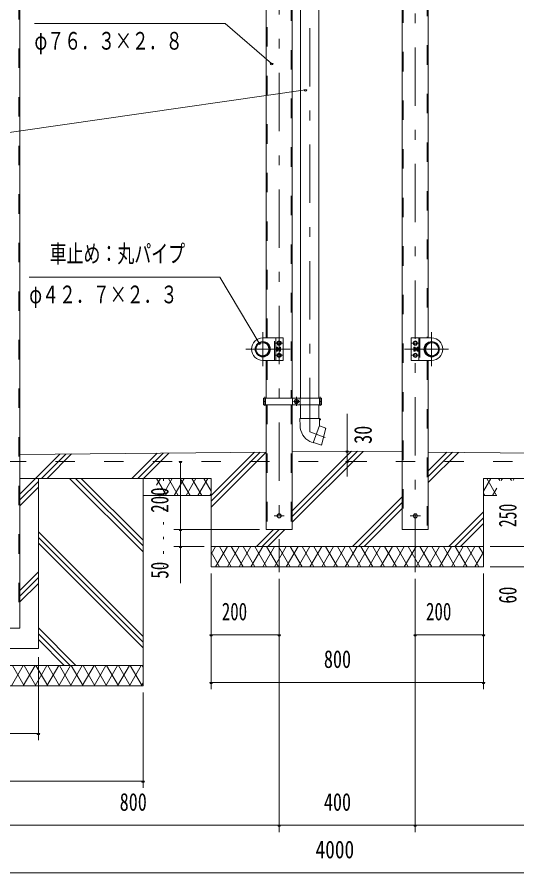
# Model space of a CAD drawing. Units: millimetres, scale not verified. Extents: x -32469 to 32469, y -14700 to 14700.
# Drawn here: x 18899 to 24038, y -3402 to 5406 of the extents above; entities that cross this region are included whole.
import ezdxf
from ezdxf.enums import TextEntityAlignment as Align

# ---------------------------------------------------------------- set-up
doc = ezdxf.new("R2010")
doc.units = ezdxf.units.MM
doc.header["$LTSCALE"] = 50
for name, pattern in [('USER2', [10, 4, -6]), ('USER3', [24, 12, -5, 2, -5]), ('USER4', [3, 0.5, -2.5])]:
    doc.linetypes.add(name, pattern=pattern)
for name, color, linetype, lineweight in [('0-6_2-0BOLD', 7, 'Continuous', 18), ('0-7_2-1HIDDEN', 3, 'USER2', 18), ('0-8_2-2CENTER', 3, 'USER3', 18), ('0-9_2-4THIN', 4, 'Continuous', 18), ('0-A_2-5DIM', 3, 'Continuous', 18), ('0-B_2-6HATCH', 2, 'Continuous', 18), ('0-D_F-E_J_ADD', 3, 'USER4', 18)]:
    doc.layers.add(name, color=color, linetype=linetype, lineweight=lineweight)
doc.styles.add('ＭＳ ゴシック', font='')
doc.styles.get('ＭＳ ゴシック').set_extended_font_data('MS Gothic')

msp = doc.modelspace()

# ---------------------------------------------------------------- linework, layer by layer
at = {"layer": '0-6_2-0BOLD'}
for p, q in [((23127, 2103.4), (23127, 7118.79)), ((22859.95, 132.9), (22859.95, 7044.49)), ((18927.01, -882.1), (18927.01, 6082.9)), ((21459.96, 6066.76), (21459.96, 2103.4)), ((21727.01, 1485.61), (21727.01, 6066.76)), ((21813.98, 6066.76), (21813.98, 1485.61)), ((22002.98, 1485.61), (22002.98, 6066.76)), ((21558.49, 2103.4), (21558.49, 1872.4)), ((23028.5, 1872.4), (23028.5, 2103.4)), ((21499.69, 1998.4), (21499.69, 1977.4)), ((21503.53, 1977.4), (21499.69, 1977.4)), ((21558.49, 1998), (21574.22, 1998)), ((21574.22, 1977.8), (21558.49, 1977.8)), ((21558.49, 1967.69), (21574.22, 1967.69)), ((21575.99, 1998.4), (21593.49, 1998.4)), ((21593.49, 1977.4), (21575.99, 1977.4)), ((21593.49, 1998.01), (21605.72, 1998.01)), ((21593.49, 1977.8), (21605.72, 1977.8)), ((22981.26, 1998.01), (22993.5, 1998.01)), ((22993.5, 1977.8), (22981.26, 1977.8)), ((22993.5, 1998.4), (23011, 1998.4)), ((23011, 1977.4), (22993.5, 1977.4)), ((23012.76, 1998), (23028.5, 1998)), ((23028.5, 1977.8), (23012.76, 1977.8)), ((23083.45, 1977.4), (23087.29, 1977.4)), ((21635.48, 1872.4), (21425.49, 1872.4)), ((21459.96, 1485.61), (21459.96, 1872.4)), ((23127, 132.9), (23127, 1872.4)), ((21454.36, 1450.61), (21433.01, 1450.61)), ((21454.36, 1415.61), (21454.36, 1485.61)), ((21732.04, 1415.61), (21732.04, 1485.61)), ((21753.44, 1440.67), (21753.44, 1460.55)), ((21753.58, 1460.79), (21770.79, 1470.73)), ((21770.79, 1430.48), (21753.58, 1440.42)), ((21771.08, 1470.73), (21788.29, 1460.79)), ((21788.29, 1440.42), (21771.08, 1430.48)), ((21788.43, 1460.55), (21788.43, 1440.67)), ((21810.06, 1485.61), (21810.06, 1415.61)), ((21813.98, 1415.61), (21813.98, 1275.61)), ((22002.98, 1275.61), (22002.98, 1415.61)), ((22007.71, 1415.61), (22007.71, 1485.61)), ((22007.71, 1450.61), (22029.06, 1450.61)), ((21808.83, 1200.77), (21807.33, 1275.61)), ((21459.96, 929.56), (18927.01, 904.23)), ((25659.97, 904.23), (23127, 929.56)), ((19117.24, -1092.1), (19117.24, 657.9)), ((25659.97, 657.9), (23693.5, 657.9)), ((20893.49, 482.9), (20193.49, 482.9)), ((23693.5, 482.9), (23831.7, 482.9)), ((22859.97, 132.9), (23127.02, 132.9)), ((20893.49, -42.1), (22293.49, -42.1)), ((22293.5, -42.1), (23693.5, -42.1)), ((18659.95, -882.1), (18927, -882.1)), ((20193.49, -1267.1), (17393.49, -1267.1))]:
    msp.add_line(p, q, dxfattribs=at)
for points in [[(21425.49, 2103.4), (21635.48, 2103.4), (21635.48, 1872.4)], [(23161.49, 1872.4), (22951.5, 1872.4), (22951.5, 2103.4), (23161.49, 2103.4)], [(21499.69, 1977.4), (21496.19, 1980.9), (21496.19, 1994.9), (21499.69, 1998.4), (21503.53, 1998.4)], [(21574.22, 1967.69), (21575.99, 1970.75), (21575.99, 2005.05), (21574.22, 2008.11), (21558.49, 2008.11)], [(23028.5, 2008.11), (23012.76, 2008.11), (23011, 2005.05), (23011, 1970.75), (23012.76, 1967.69), (23028.5, 1967.69)], [(23090.79, 1980.9), (23090.79, 1994.9), (23087.29, 1998.4), (23083.45, 1998.4)], [(23087.29, 1998.4), (23087.29, 1977.4), (23090.79, 1980.9)], [(21727.01, 1415.61), (21727.01, 132.9), (21459.96, 132.9), (21459.96, 1415.61)], [(21807.33, 1275.61), (22009.64, 1275.61), (22008.17, 1202.11), (21943.76, 1025.16), (21910.63, 1036.85)], [(22009.36, 1261.61), (22018.04, 1261.61), (22018.04, 1268.61), (22009.64, 1275.61)], [(21945.2, 1029.11), (22027.72, 1000.01), (22072.27, 1173.56), (22006.73, 1198.16)], [(22859.95, 932.23), (22293.49, 937.9), (21727.01, 932.23)], [(20193.49, 657.9), (20193.49, -1477.1), (17393.49, -1477.1), (17393.49, 657.9)], [(18469.73, 657.9), (18469.73, -1092.1), (19117.24, -1092.1)], [(22293.49, -252.1), (20893.49, -252.1), (20893.49, 657.9), (18927.01, 657.9)], [(23693.5, 657.9), (23693.5, -252.1), (22293.5, -252.1)]]:
    msp.add_lwpolyline(points, dxfattribs=at)
for points in [[(21575.99, 2040.8), (21593.49, 2030.69), (21610.99, 2040.8), (21610.99, 2061), (21593.49, 2071.11), (21575.99, 2061)], [(23011, 2061), (22993.5, 2071.11), (22975.99, 2061), (22975.99, 2040.8), (22993.49, 2030.69), (23011, 2040.8)], [(21575.99, 1914.8), (21593.49, 1904.69), (21610.99, 1914.79), (21610.99, 1935), (21593.49, 1945.11), (21575.99, 1935)], [(21607.48, 2005.05), (21607.48, 1970.75), (21605.72, 1967.69), (21593.49, 1967.69), (21593.49, 2008.11), (21605.72, 2008.11)], [(22993.5, 1945.11), (22975.99, 1935), (22975.99, 1914.79), (22993.49, 1904.69), (23011, 1914.8), (23011, 1935)], [(22981.26, 2008.11), (22993.5, 2008.11), (22993.5, 1967.69), (22981.26, 1967.69), (22979.5, 1970.75), (22979.5, 2005.05)], [(22029.06, 1415.61), (21433.01, 1415.61), (21433.01, 1485.61), (22029.06, 1485.61)]]:
    msp.add_lwpolyline(points, close=True, dxfattribs=at)
for centre, radius in [((21425.49, 1987.9), 78.75), ((21421.46, 1987.9), 74.72), ((21421.46, 1987.9), 66.67), ((21593.49, 2050.9), 21.88), ((21593.49, 2050.9), 17.15), ((22993.5, 2050.9), 21.88), ((22993.5, 2050.9), 17.15), ((23161.49, 1987.9), 78.75), ((23165.52, 1987.9), 74.72), ((23165.52, 1987.9), 66.67), ((21593.49, 1924.9), 21.88), ((21593.49, 1924.9), 17.15), ((22993.5, 1924.9), 21.88), ((22993.5, 1924.9), 17.15), ((21770.94, 1450.61), 21.88), ((21770.94, 1450.61), 17.15), ((21593.49, 272.9), 21), ((22993.5, 272.9), 21)]:
    msp.add_circle(centre, radius, dxfattribs=at)
for centre, radius, start, end in [((21425.49, 1987.9), 115.5, 90, 270), ((23161.49, 1987.9), 115.5, 270, 90), ((21567.87, 2003.06), 8.11, 321.46857, 360), ((21546.2, 1987.9), 29.79, 340.17088, 19.83133), ((21567.88, 1972.74), 8.11, 0, 38.54623), ((21599.37, 1972.74), 8.11, 0, 38.53143), ((21599.38, 2003.06), 8.11, 321.45377, 0), ((21577.7, 1987.9), 29.79, 340.16867, 19.82912), ((22987.6, 2003.06), 8.11, 180, 218.54623), ((23009.28, 1987.9), 29.79, 160.17088, 199.83133), ((22987.61, 1972.74), 8.11, 141.46857, 180), ((23040.78, 1987.9), 29.79, 160.16867, 199.82912), ((23019.1, 1972.74), 8.11, 141.45377, 180), ((23019.11, 2003.06), 8.11, 180, 218.53143), ((21770.94, 1450.61), 20.12, 149.59184, 150.40814), ((21770.94, 1450.61), 20.12, 209.59184, 210.40814), ((21770.94, 1450.61), 20.12, 89.59184, 90.40814), ((21770.94, 1450.61), 20.12, 269.59184, 270.40814), ((21770.94, 1450.61), 20.12, 29.59184, 30.40814), ((21770.94, 1450.61), 20.12, 329.59184, 330.40814), ((21997.79, 1204.55), 189, 181.14575, 242.53503), ((22068.1, 1171.39), 3.5, 345.60481, 69.42705), ((22025.28, 1004.58), 3.5, 250.57294, 345.6048)]:
    msp.add_arc(centre, radius, start, end, dxfattribs=at)
at = {"layer": '0-7_2-1HIDDEN'}
for p, q in [((22869.75, 7047.22), (22869.75, 132.9)), ((23117.2, 7116.06), (23117.2, 2103.4)), ((18917.21, 6082.9), (18917.21, -882.1)), ((21469.76, 2103.4), (21469.76, 6066.76)), ((21717.21, 6066.76), (21717.21, 1485.61)), ((21547.29, 1872.4), (21547.29, 2103.4)), ((23039.7, 2103.4), (23039.7, 1872.4)), ((21469.76, 1872.4), (21469.76, 1485.61)), ((23117.2, 1872.4), (23117.2, 132.9)), ((21469.76, 1415.61), (21469.76, 132.9)), ((21717.21, 1415.61), (21717.21, 132.9)), ((15293.49, 832.9), (29293.48, 832.9))]:
    msp.add_line(p, q, dxfattribs=at)
at = {"layer": '0-8_2-2CENTER'}
for p, q in [((21593.49, 7232.71), (21593.49, -305.48)), ((22993.48, -305.48), (22993.48, 7232.71)), ((21425.49, 1812.9), (21425.49, 2162.9)), ((23161.49, 2162.9), (23161.49, 1812.9)), ((21549.73, 2050.9), (21637.24, 2050.9)), ((23037.25, 2050.9), (22949.74, 2050.9)), ((21705.48, 1987.9), (21250.49, 1987.9)), ((22881.5, 1987.9), (23336.49, 1987.9)), ((21639.52, 1924.9), (21549.73, 1924.9)), ((23037.25, 1924.9), (22947.46, 1924.9)), ((21446.48, 1496.11), (21446.48, 1405.11)), ((21801.56, 1450.61), (21740.31, 1450.61)), ((21770.94, 1496.11), (21770.94, 1405.11)), ((22015.59, 1405.11), (22015.59, 1496.11)), ((21540.99, 272.9), (21645.99, 272.9)), ((23046, 272.9), (22941, 272.9))]:
    msp.add_line(p, q, dxfattribs=at)
msp.add_lwpolyline([(22293.48, 7461.65), (22293.48, 6633.55), (21908.48, 6493.42), (21908.48, 1138.19), (22066.49, 1080.68)], dxfattribs=at)
at = {"layer": '0-9_2-4THIN'}
for p, q in [((21503.86, 1995.6), (21496.89, 1995.6)), ((21496.89, 1980.2), (21503.86, 1980.2)), ((21593.49, 1995.6), (21575.99, 1995.6)), ((21575.99, 1980.2), (21593.49, 1980.2)), ((23011, 1995.6), (22993.5, 1995.6)), ((22993.5, 1980.2), (23011, 1980.2)), ((23083.12, 1995.6), (23090.09, 1995.6)), ((23090.09, 1980.2), (23083.12, 1980.2))]:
    msp.add_line(p, q, dxfattribs=at)
at = {"layer": '0-A_2-5DIM'}
for p, q in [((19077.25, 5341.46), (21037.25, 5341.46)), ((21037.25, 5341.47), (21516.46, 4928.47)), ((21530.46, 4928.47), (21502.46, 4928.47)), ((21877.19, 4656.75), (21849.19, 4656.75)), ((21401.49, 2050.28), (21373.49, 2050.28)), ((22293.49, 937.9), (22293.49, 1322.07)), ((22307.49, 937.9), (22279.49, 937.9)), ((22293.49, 832.9), (22293.49, 937.9)), ((20593.67, 832.9), (20565.67, 832.9)), ((20579.67, 832.9), (20579.67, 132.9)), ((22307.49, 832.9), (22279.49, 832.9)), ((22293.49, 832.9), (22293.49, 677.19)), ((21389.96, 132.9), (20509.67, 132.9)), ((20593.67, 132.9), (20565.67, 132.9)), ((20579.67, 132.9), (20579.67, -42.1)), ((20509.67, -42.1), (20823.49, -42.1)), ((20593.67, -42.1), (20565.67, -42.1)), ((20579.67, -420.1), (20579.67, -42.1)), ((23763.5, -42.1), (24253.5, -42.1)), ((24253.5, -252.1), (23763.5, -252.1)), ((20893.49, -322.1), (20893.49, -1512.1)), ((23693.5, -322.1), (23693.5, -1512.1)), ((21593.49, -375.48), (21593.49, -2982.09)), ((22993.48, -2982.09), (22993.48, -375.48)), ((20907.49, -952.1), (20879.49, -952.1)), ((20893.49, -952.1), (21593.49, -952.1)), ((21607.49, -952.1), (21579.49, -952.1)), ((23007.48, -952.1), (22979.48, -952.1)), ((22993.48, -952.1), (23693.5, -952.1)), ((23707.5, -952.1), (23679.5, -952.1)), ((19117.24, -2037.1), (19117.24, -1180.63)), ((20907.49, -1442.1), (20879.49, -1442.1)), ((20893.49, -1442.1), (23693.5, -1442.1)), ((23707.5, -1442.1), (23679.5, -1442.1)), ((20193.49, -2527.1), (20193.49, -1547.09)), ((18469.73, -1967.1), (19117.24, -1967.1)), ((19131.24, -1967.1), (19103.24, -1967.1)), ((17393.49, -2457.1), (20193.49, -2457.1)), ((20207.49, -2457.1), (20179.49, -2457.1)), ((18793.49, -2912.09), (21593.49, -2912.09)), ((21607.49, -2912.09), (21579.49, -2912.09)), ((21593.49, -2912.09), (22993.48, -2912.09)), ((23007.48, -2912.09), (22979.48, -2912.09)), ((22993.48, -2912.09), (25793.49, -2912.09)), ((15293.49, -3402.09), (29293.48, -3402.09))]:
    msp.add_line(p, q, dxfattribs=at)
for points in [[(21863.19, 4656.75), (17670.82, 4053.32), (14870.81, 4053.32)], [(21387.49, 2050.28), (20983.82, 2730.61), (19023.82, 2730.61)]]:
    msp.add_lwpolyline(points, dxfattribs=at)
for centre in [(21516.46, 4928.47), (21863.19, 4656.75), (21387.49, 2050.28), (22293.49, 937.9), (20579.67, 832.9), (22293.49, 832.9), (20579.67, 132.9), (20579.67, -42.1), (20893.49, -952.1), (21593.49, -952.1), (22993.48, -952.1), (23693.5, -952.1), (20893.49, -1442.1), (23693.5, -1442.1), (19117.24, -1967.1), (20193.49, -2457.1), (21593.49, -2912.09), (22993.48, -2912.09)]:
    msp.add_arc(centre, 14, 180, 0, dxfattribs=at)
at = {"layer": '0-B_2-6HATCH'}
for p, q in [((18927.01, 495.66), (19339.71, 908.36)), ((19399.71, 908.96), (19148.64, 657.9)), ((19208.04, 657.9), (19459.7, 909.56)), ((20079.2, 657.9), (20339.66, 918.36)), ((20399.66, 918.96), (20138.6, 657.9)), ((20197.99, 657.9), (20459.65, 919.56)), ((20893.49, 363.45), (21459.6, 929.56)), ((21399.6, 928.96), (20893.49, 422.85)), ((20893.49, 482.24), (21339.6, 928.36)), ((21727.01, 325.82), (22338.64, 937.45)), ((22397.45, 936.86), (21727.01, 266.42)), ((21727.01, 207.03), (22456.26, 936.27)), ((23318.79, 927.65), (23127, 735.86)), ((23127, 676.46), (23377.6, 927.06)), ((23436.4, 926.47), (23127, 617.07)), ((18927, 436.26), (19117.24, 626.5)), ((19439.25, 657.9), (20193.49, -96.34)), ((19498.64, 657.9), (20193.49, -36.94)), ((19558.04, 657.9), (20193.49, 22.45)), ((20333.57, 588.24), (20373.79, 657.9)), ((20333.57, 657.57), (20434.42, 482.9)), ((20394, 482.9), (20495.04, 657.9)), ((20454.62, 657.9), (20555.66, 482.9)), ((20515.24, 482.9), (20616.28, 657.9)), ((20575.87, 657.9), (20676.9, 482.9)), ((20636.49, 482.9), (20737.53, 657.9)), ((20697.11, 657.9), (20798.15, 482.9)), ((20757.73, 482.9), (20858.77, 657.9)), ((20818.36, 657.9), (20893.49, 527.77)), ((23768.61, 657.9), (23693.5, 527.79)), ((23829.24, 482.9), (23728.2, 657.9)), ((23861.52, 636.99), (23849.44, 657.9)), ((23889.86, 657.9), (23877.78, 636.99)), ((23982.76, 636.99), (23970.69, 657.9)), ((24011.1, 657.9), (23999.03, 636.99)), ((18927, 376.86), (19117.24, 567.1)), ((23788.82, 482.9), (23831.7, 557.17)), ((20893.49, 508.03), (20878.97, 482.9)), ((22349.04, -42.1), (22859.95, 468.81)), ((23693.5, 508.01), (23707.99, 482.9)), ((22859.95, 409.41), (22408.44, -42.1)), ((22859.95, 350.02), (22467.83, -42.1)), ((23338.99, -42.1), (23693.5, 312.41)), ((23693.5, 253.01), (23398.39, -42.1)), ((23457.78, -42.1), (23693.5, 193.61)), ((19117.24, 108.75), (20193.49, -967.5)), ((21534.09, 132.9), (21359.09, -42.1)), ((21593.49, 132.9), (21418.49, -42.1)), ((21477.88, -42.1), (21652.89, 132.9)), ((19117.24, 49.36), (20193.49, -1026.89)), ((19117.24, -10.04), (20193.49, -1086.29)), ((20939.6, -42.1), (20893.49, -121.97)), ((20939.6, -252.1), (21060.85, -42.1)), ((21101.26, -252.1), (20980.02, -42.1)), ((21182.09, -42.1), (21060.85, -252.1)), ((21101.26, -42.1), (21222.5, -252.1)), ((21182.09, -252.1), (21303.33, -42.1)), ((21343.75, -252.1), (21222.5, -42.1)), ((21424.58, -42.1), (21303.33, -252.1)), ((21343.75, -42.1), (21464.99, -252.1)), ((21424.58, -252.1), (21545.82, -42.1)), ((21586.23, -252.1), (21464.99, -42.1)), ((21667.06, -42.1), (21545.82, -252.1)), ((21586.23, -42.1), (21707.48, -252.1)), ((21667.06, -252.1), (21788.31, -42.1)), ((21828.72, -252.1), (21707.48, -42.1)), ((21909.55, -42.1), (21788.31, -252.1)), ((21828.72, -42.1), (21949.96, -252.1)), ((21909.55, -252.1), (22030.79, -42.1)), ((22071.21, -252.1), (21949.96, -42.1)), ((22152.04, -42.1), (22030.79, -252.1)), ((22071.21, -42.1), (22192.45, -252.1)), ((22152.04, -252.1), (22273.28, -42.1)), ((22313.69, -252.1), (22192.45, -42.1)), ((22394.52, -42.1), (22273.28, -252.1)), ((22434.94, -252.1), (22313.7, -42.1)), ((22515.77, -42.1), (22394.53, -252.1)), ((22434.94, -42.1), (22556.18, -252.1)), ((22515.77, -252.1), (22637.01, -42.1)), ((22677.42, -252.1), (22556.18, -42.1)), ((22758.25, -42.1), (22637.01, -252.1)), ((22677.43, -42.1), (22798.67, -252.1)), ((22758.26, -252.1), (22879.5, -42.1)), ((22919.91, -252.1), (22798.67, -42.1)), ((23000.74, -42.1), (22879.5, -252.1)), ((22919.91, -42.1), (23041.16, -252.1)), ((23000.74, -252.1), (23121.99, -42.1)), ((23162.4, -252.1), (23041.16, -42.1)), ((23243.23, -42.1), (23121.99, -252.1)), ((23162.4, -42.1), (23283.64, -252.1)), ((23243.23, -252.1), (23364.47, -42.1)), ((23404.89, -252.1), (23283.64, -42.1)), ((23485.72, -42.1), (23364.47, -252.1)), ((23404.89, -42.1), (23526.13, -252.1)), ((23485.72, -252.1), (23606.96, -42.1)), ((23647.37, -252.1), (23526.13, -42.1)), ((23647.37, -42.1), (23693.5, -121.98)), ((20893.49, -102.22), (20980.02, -252.1)), ((23693.5, -102.22), (23606.96, -252.1)), ((18927, -494.29), (19117.24, -304.06)), ((18927, -553.69), (19117.24, -363.45)), ((18927, -613.09), (19117.24, -422.85)), ((19117.24, -881.2), (19503.14, -1267.1)), ((19117.24, -940.59), (19443.74, -1267.1)), ((19117.24, -999.99), (19384.35, -1267.1)), ((18841.61, -1477.1), (18962.85, -1267.1)), ((18849.8, -1267.1), (18971.04, -1477.1)), ((18962.85, -1477.1), (19084.09, -1267.1)), ((18971.05, -1267.1), (19092.29, -1477.1)), ((19084.09, -1477.1), (19205.33, -1267.1)), ((19092.29, -1267.1), (19213.53, -1477.1)), ((19205.34, -1477.1), (19326.58, -1267.1)), ((19213.53, -1267.1), (19334.77, -1477.1)), ((19326.58, -1477.1), (19447.82, -1267.1)), ((19334.78, -1267.1), (19456.02, -1477.1)), ((19447.82, -1477.1), (19569.07, -1267.1)), ((19456.02, -1267.1), (19577.26, -1477.1)), ((19569.07, -1477.1), (19690.31, -1267.1)), ((19577.26, -1267.1), (19698.51, -1477.1)), ((19690.31, -1477.1), (19811.55, -1267.1)), ((19698.51, -1267.1), (19819.75, -1477.1)), ((19811.55, -1477.1), (19932.8, -1267.1)), ((19819.75, -1267.1), (19940.99, -1477.1)), ((19932.8, -1477.1), (20054.04, -1267.1)), ((19940.99, -1267.1), (20062.24, -1477.1)), ((20054.04, -1477.1), (20175.28, -1267.1)), ((20062.24, -1267.1), (20183.48, -1477.1)), ((20183.48, -1267.1), (20193.49, -1284.43)), ((20175.28, -1477.1), (20193.49, -1445.57))]:
    msp.add_line(p, q, dxfattribs=at)
at = {"layer": '0-D_F-E_J_ADD'}
msp.add_line((20403.49, 657.9), (20403.49, -252.1), dxfattribs=at)

# ---------------------------------------------------------------- texts
at = {"layer": '0-A_2-5DIM', "color": 7, "style": 'ＭＳ ゴシック'}
for s, width, p in [('φ７６．３×２．８', 0.7, (19077.25, 5016.33)), ('車止め：丸パイプ', 0.7, (19233.82, 2825.48)), ('φ４２．７×２．３', 0.7, (19023.82, 2405.48)), ('200', 0.7, (21003.74, -857.23)), ('200', 0.7, (23103.74, -857.23)), ('800', 0.75, (22053.74, -1347.23)), ('800', 0.75, (19953.74, -2817.22)), ('400', 0.75, (22053.73, -2817.22)), ('4000', 0.8, (21967.98, -3307.22))]:
    msp.add_text(s, height=182.3, dxfattribs=dict(at, width=width)).set_placement(p, align=Align.BOTTOM_LEFT)
for s, width, p in [('30', 0.75, (22600.37, 1014.07)), ('200', 0.7, (20509.67, 304.73)), ('250', 0.65, (24088.62, 155.65)), ('50', 0.7, (20509.67, -373.5)), ('60', 0.7, (24088.62, -630.1))]:
    msp.add_text(s, height=182.3, rotation=90, dxfattribs=dict(at, width=width)).set_placement(p, align=Align.BOTTOM_LEFT)

doc.saveas('drawing.dxf')
